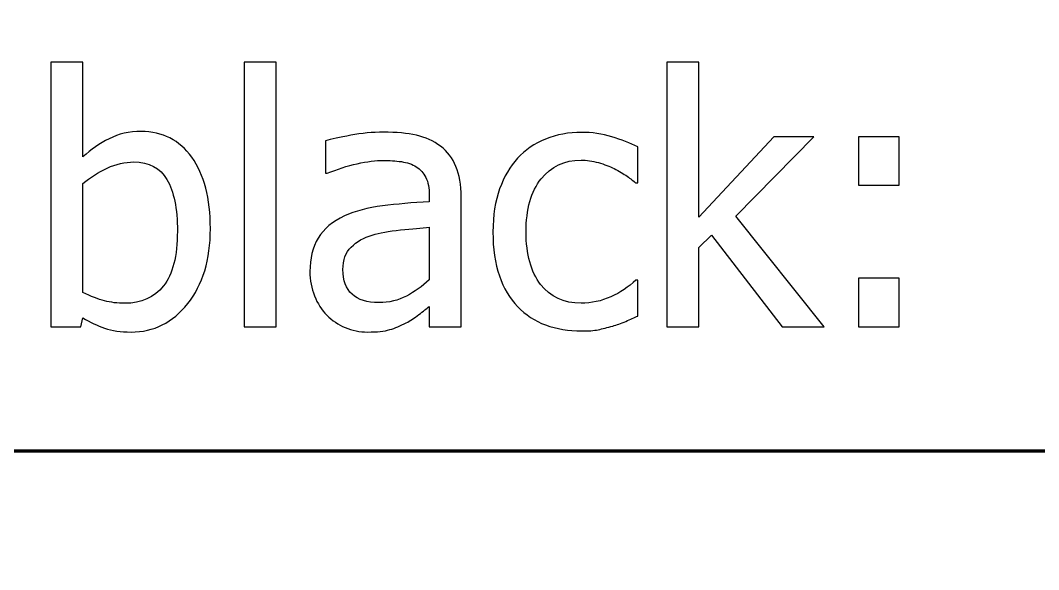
# Model space of a CAD drawing. Header units: centimetres. Extents: x -14.3 to 14.3, y -10 to 9.9.
# Drawn here: x 2.382 to 3.568, y -8.138 to -7.498 of the extents above; entities that cross this region are included whole.
import ezdxf

# ---------------------------------------------------------------- set-up
doc = ezdxf.new("R2010")
doc.units = ezdxf.units.CM
doc.header["$MEASUREMENT"] = 0
doc.layers.add('Layer 1', color=7, linetype='Continuous')

msp = doc.modelspace()

# ---------------------------------------------------------------- linework, layer by layer
at = {"layer": 'Layer 1', "color": 250, "lineweight": 70}
for points in [[(-14.3, -9), (-14.3, -9), (-14.3, 8.9), (-14.3, 8.9), (-14.3, 8.9), (-14.3, 9.45219), (-13.85219, 9.9), (-13.3, 9.9), (-13.3, 9.9), (-13.3, 9.9), (13.3, 9.9), (13.3, 9.9), (13.3, 9.9), (13.85219, 9.9), (14.3, 9.45219), (14.3, 8.9), (14.3, 8.9), (14.3, 8.9), (14.3, -9), (14.3, -9), (14.3, -9), (14.3, -9.55219), (13.85219, -10), (13.3, -10), (13.3, -10), (13.3, -10), (-13.3, -10), (-13.3, -10), (-13.3, -10), (-13.85219, -10), (-14.3, -9.55219), (-14.3, -9)], [(2.3, -10), (2.3, -10), (2.3, -7), (2.3, -7), (2.3, -7), (2.3, -6.44781), (2.74781, -6), (3.3, -6), (3.3, -6), (3.3, -6), (14.3, -6), (14.3, -6), (14.3, -6), (14.3, -6), (14.3, -7), (14.3, -7), (14.3, -7), (14.3, -7), (14.3, -9), (14.3, -9), (14.3, -9), (14.3, -9.55219), (13.85219, -10), (13.3, -10), (13.3, -10), (13.3, -10), (3.3, -10), (3.3, -10), (3.3, -10), (3.3, -10), (2.3, -10), (2.3, -10)]]:
    msp.add_open_spline(points, degree=3, knots=[0, 0, 0, 0, 0.125, 0.125, 0.125, 0.125, 0.25, 0.25, 0.25, 0.25, 0.375, 0.375, 0.375, 0.375, 0.5, 0.5, 0.5, 0.5, 0.625, 0.625, 0.625, 0.625, 0.75, 0.75, 0.75, 0.75, 0.875, 0.875, 0.875, 0.875, 1, 1, 1, 1], dxfattribs=at)
at = {"layer": 'Layer 1', "color": 250}
for points, knots in [([(2.60346, -7.74079), (2.60346, -7.77696), (2.59467, -7.80611), (2.57709, -7.82815), (2.57709, -7.82815), (2.55958, -7.85019), (2.53761, -7.86121), (2.51117, -7.86121), (2.51117, -7.86121), (2.49913, -7.86121), (2.48886, -7.85973), (2.48034, -7.85675), (2.48034, -7.85675), (2.47189, -7.85378), (2.46343, -7.84979), (2.45512, -7.84478), (2.45512, -7.84478), (2.45512, -7.84478), (2.45275, -7.85506), (2.45275, -7.85506), (2.45275, -7.85506), (2.45275, -7.85506), (2.41786, -7.85506), (2.41786, -7.85506), (2.41786, -7.85506), (2.41786, -7.85506), (2.41786, -7.5468), (2.41786, -7.5468), (2.41786, -7.5468), (2.41786, -7.5468), (2.45512, -7.5468), (2.45512, -7.5468), (2.45512, -7.5468), (2.45512, -7.5468), (2.45512, -7.65702), (2.45512, -7.65702), (2.45512, -7.65702), (2.46452, -7.64856), (2.47466, -7.64153), (2.48561, -7.63599), (2.48561, -7.63599), (2.49656, -7.63044), (2.50901, -7.62767), (2.52287, -7.62767), (2.52287, -7.62767), (2.54782, -7.62767), (2.56749, -7.63768), (2.58189, -7.65769), (2.58189, -7.65769), (2.5963, -7.67771), (2.60346, -7.70536), (2.60346, -7.74079)], [0, 0, 0, 0, 0.0769231, 0.0769231, 0.0769231, 0.0769231, 0.1538462, 0.1538462, 0.1538462, 0.1538462, 0.2307692, 0.2307692, 0.2307692, 0.2307692, 0.3076923, 0.3076923, 0.3076923, 0.3076923, 0.3846154, 0.3846154, 0.3846154, 0.3846154, 0.4615385, 0.4615385, 0.4615385, 0.4615385, 0.5384615, 0.5384615, 0.5384615, 0.5384615, 0.6153846, 0.6153846, 0.6153846, 0.6153846, 0.6923077, 0.6923077, 0.6923077, 0.6923077, 0.7692308, 0.7692308, 0.7692308, 0.7692308, 0.8461538, 0.8461538, 0.8461538, 0.8461538, 0.9230769, 0.9230769, 0.9230769, 0.9230769, 1, 1, 1, 1]), ([(2.68014, -7.85506), (2.68014, -7.85506), (2.64288, -7.85506), (2.64288, -7.85506), (2.64288, -7.85506), (2.64288, -7.85506), (2.64288, -7.5468), (2.64288, -7.5468), (2.64288, -7.5468), (2.64288, -7.5468), (2.68014, -7.5468), (2.68014, -7.5468), (2.68014, -7.5468), (2.68014, -7.5468), (2.68014, -7.85506), (2.68014, -7.85506)], [0, 0, 0, 0, 0.25, 0.25, 0.25, 0.25, 0.5, 0.5, 0.5, 0.5, 0.75, 0.75, 0.75, 0.75, 1, 1, 1, 1]), ([(3.31836, -7.85506), (3.31836, -7.85506), (3.26941, -7.85506), (3.26941, -7.85506), (3.26941, -7.85506), (3.26941, -7.85506), (3.18698, -7.7483), (3.18698, -7.7483), (3.18698, -7.7483), (3.18698, -7.7483), (3.17218, -7.76256), (3.17218, -7.76256), (3.17218, -7.76256), (3.17218, -7.76256), (3.17218, -7.85506), (3.17218, -7.85506), (3.17218, -7.85506), (3.17218, -7.85506), (3.13492, -7.85506), (3.13492, -7.85506), (3.13492, -7.85506), (3.13492, -7.85506), (3.13492, -7.5468), (3.13492, -7.5468), (3.13492, -7.5468), (3.13492, -7.5468), (3.17218, -7.5468), (3.17218, -7.5468), (3.17218, -7.5468), (3.17218, -7.5468), (3.17218, -7.72734), (3.17218, -7.72734), (3.17218, -7.72734), (3.17218, -7.72734), (3.25967, -7.63382), (3.25967, -7.63382), (3.25967, -7.63382), (3.25967, -7.63382), (3.30605, -7.63382), (3.30605, -7.63382), (3.30605, -7.63382), (3.30605, -7.63382), (3.21532, -7.72632), (3.21532, -7.72632), (3.21532, -7.72632), (3.21532, -7.72632), (3.31836, -7.85506), (3.31836, -7.85506)], [0, 0, 0, 0, 0.0833333, 0.0833333, 0.0833333, 0.0833333, 0.1666667, 0.1666667, 0.1666667, 0.1666667, 0.25, 0.25, 0.25, 0.25, 0.3333333, 0.3333333, 0.3333333, 0.3333333, 0.4166667, 0.4166667, 0.4166667, 0.4166667, 0.5, 0.5, 0.5, 0.5, 0.5833333, 0.5833333, 0.5833333, 0.5833333, 0.6666667, 0.6666667, 0.6666667, 0.6666667, 0.75, 0.75, 0.75, 0.75, 0.8333333, 0.8333333, 0.8333333, 0.8333333, 0.9166667, 0.9166667, 0.9166667, 0.9166667, 1, 1, 1, 1]), ([(2.85837, -7.83153), (2.85533, -7.83376), (2.85127, -7.83687), (2.8462, -7.84093), (2.8462, -7.84093), (2.84113, -7.84492), (2.83619, -7.84816), (2.83146, -7.85053), (2.83146, -7.85053), (2.82483, -7.85398), (2.81848, -7.85662), (2.81233, -7.85844), (2.81233, -7.85844), (2.80617, -7.86027), (2.79759, -7.86121), (2.7865, -7.86121), (2.7865, -7.86121), (2.77737, -7.86121), (2.76871, -7.85952), (2.76053, -7.85607), (2.76053, -7.85607), (2.75235, -7.85263), (2.74518, -7.84783), (2.73896, -7.8416), (2.73896, -7.8416), (2.73301, -7.83552), (2.72828, -7.82801), (2.7247, -7.81909), (2.7247, -7.81909), (2.72111, -7.81016), (2.71935, -7.80077), (2.71935, -7.79089), (2.71935, -7.79089), (2.71935, -7.77554), (2.7226, -7.7625), (2.72909, -7.75174), (2.72909, -7.75174), (2.73551, -7.74093), (2.74579, -7.73241), (2.75972, -7.72605), (2.75972, -7.72605), (2.77216, -7.72037), (2.78683, -7.71645), (2.80374, -7.71429), (2.80374, -7.71429), (2.82064, -7.71212), (2.83883, -7.7105), (2.85837, -7.70942), (2.85837, -7.70942), (2.85837, -7.70942), (2.85837, -7.70232), (2.85837, -7.70232), (2.85837, -7.70232), (2.85837, -7.6936), (2.85702, -7.68656), (2.85438, -7.68115), (2.85438, -7.68115), (2.85174, -7.67581), (2.84809, -7.67169), (2.84329, -7.66878), (2.84329, -7.66878), (2.83856, -7.66574), (2.83274, -7.66378), (2.82592, -7.66276), (2.82592, -7.66276), (2.81902, -7.66175), (2.81199, -7.66128), (2.80475, -7.66128), (2.80475, -7.66128), (2.79617, -7.66128), (2.78602, -7.66256), (2.77446, -7.66513), (2.77446, -7.66513), (2.76283, -7.6677), (2.7512, -7.67149), (2.73957, -7.67635), (2.73957, -7.67635), (2.73957, -7.67635), (2.73741, -7.67635), (2.73741, -7.67635), (2.73741, -7.67635), (2.73741, -7.67635), (2.73741, -7.63849), (2.73741, -7.63849), (2.73741, -7.63849), (2.7443, -7.63653), (2.75411, -7.63436), (2.76689, -7.632), (2.76689, -7.632), (2.77973, -7.62963), (2.79238, -7.62841), (2.80496, -7.62841), (2.80496, -7.62841), (2.8201, -7.62841), (2.83295, -7.62963), (2.84336, -7.632), (2.84336, -7.632), (2.85377, -7.63436), (2.86317, -7.63862), (2.87149, -7.64484), (2.87149, -7.64484), (2.87953, -7.65093), (2.88555, -7.65877), (2.88947, -7.66844), (2.88947, -7.66844), (2.89346, -7.67804), (2.89542, -7.68981), (2.89542, -7.70367), (2.89542, -7.70367), (2.89542, -7.70367), (2.89542, -7.85506), (2.89542, -7.85506), (2.89542, -7.85506), (2.89542, -7.85506), (2.85837, -7.85506), (2.85837, -7.85506), (2.85837, -7.85506), (2.85837, -7.85506), (2.85837, -7.83153), (2.85837, -7.83153)], [0, 0, 0, 0, 0.0333333, 0.0333333, 0.0333333, 0.0333333, 0.0666667, 0.0666667, 0.0666667, 0.0666667, 0.1, 0.1, 0.1, 0.1, 0.1333333, 0.1333333, 0.1333333, 0.1333333, 0.1666667, 0.1666667, 0.1666667, 0.1666667, 0.2, 0.2, 0.2, 0.2, 0.2333333, 0.2333333, 0.2333333, 0.2333333, 0.2666667, 0.2666667, 0.2666667, 0.2666667, 0.3, 0.3, 0.3, 0.3, 0.3333333, 0.3333333, 0.3333333, 0.3333333, 0.3666667, 0.3666667, 0.3666667, 0.3666667, 0.4, 0.4, 0.4, 0.4, 0.4333333, 0.4333333, 0.4333333, 0.4333333, 0.4666667, 0.4666667, 0.4666667, 0.4666667, 0.5, 0.5, 0.5, 0.5, 0.5333333, 0.5333333, 0.5333333, 0.5333333, 0.5666667, 0.5666667, 0.5666667, 0.5666667, 0.6, 0.6, 0.6, 0.6, 0.6333333, 0.6333333, 0.6333333, 0.6333333, 0.6666667, 0.6666667, 0.6666667, 0.6666667, 0.7, 0.7, 0.7, 0.7, 0.7333333, 0.7333333, 0.7333333, 0.7333333, 0.7666667, 0.7666667, 0.7666667, 0.7666667, 0.8, 0.8, 0.8, 0.8, 0.8333333, 0.8333333, 0.8333333, 0.8333333, 0.8666667, 0.8666667, 0.8666667, 0.8666667, 0.9, 0.9, 0.9, 0.9, 0.9333333, 0.9333333, 0.9333333, 0.9333333, 0.9666667, 0.9666667, 0.9666667, 0.9666667, 1, 1, 1, 1]), ([(3.03566, -7.86), (3.02051, -7.86), (3.00658, -7.85763), (2.99387, -7.85296), (2.99387, -7.85296), (2.98123, -7.8483), (2.97034, -7.8412), (2.96121, -7.83167), (2.96121, -7.83167), (2.95209, -7.82213), (2.94505, -7.81016), (2.93998, -7.79569), (2.93998, -7.79569), (2.93498, -7.78122), (2.93248, -7.76425), (2.93248, -7.74471), (2.93248, -7.74471), (2.93248, -7.72531), (2.93511, -7.70854), (2.94032, -7.69441), (2.94032, -7.69441), (2.94553, -7.68028), (2.95249, -7.66837), (2.96121, -7.65871), (2.96121, -7.65871), (2.96994, -7.6491), (2.98075, -7.64167), (2.9938, -7.63646), (2.9938, -7.63646), (3.00679, -7.63125), (3.02078, -7.62862), (3.03566, -7.62862), (3.03566, -7.62862), (3.04783, -7.62862), (3.05953, -7.63031), (3.07082, -7.63376), (3.07082, -7.63376), (3.08211, -7.6372), (3.09218, -7.64119), (3.10104, -7.64566), (3.10104, -7.64566), (3.10104, -7.64566), (3.10104, -7.68744), (3.10104, -7.68744), (3.10104, -7.68744), (3.10104, -7.68744), (3.09888, -7.68744), (3.09888, -7.68744), (3.09888, -7.68744), (3.09624, -7.68521), (3.09279, -7.68264), (3.08867, -7.67973), (3.08867, -7.67973), (3.08448, -7.67683), (3.07947, -7.67385), (3.07352, -7.67081), (3.07352, -7.67081), (3.06838, -7.66817), (3.0623, -7.66587), (3.05527, -7.66391), (3.05527, -7.66391), (3.0483, -7.66195), (3.04154, -7.66094), (3.03505, -7.66094), (3.03505, -7.66094), (3.01578, -7.66094), (3.0003, -7.66824), (2.9886, -7.68284), (2.9886, -7.68284), (2.9769, -7.69738), (2.97109, -7.718), (2.97109, -7.74471), (2.97109, -7.74471), (2.97109, -7.77081), (2.97677, -7.79123), (2.98806, -7.80577), (2.98806, -7.80577), (2.99935, -7.82037), (3.01497, -7.82768), (3.03505, -7.82768), (3.03505, -7.82768), (3.04722, -7.82768), (3.05878, -7.82517), (3.06974, -7.82017), (3.06974, -7.82017), (3.08069, -7.81517), (3.09043, -7.80868), (3.09888, -7.80077), (3.09888, -7.80077), (3.09888, -7.80077), (3.10104, -7.80077), (3.10104, -7.80077), (3.10104, -7.80077), (3.10104, -7.80077), (3.10104, -7.84255), (3.10104, -7.84255), (3.10104, -7.84255), (3.09732, -7.84431), (3.09272, -7.84634), (3.08718, -7.84877), (3.08718, -7.84877), (3.08164, -7.85127), (3.07663, -7.85303), (3.0721, -7.85425), (3.0721, -7.85425), (3.06581, -7.85607), (3.06013, -7.85749), (3.05506, -7.85851), (3.05506, -7.85851), (3.05006, -7.85952), (3.04357, -7.86), (3.03566, -7.86)], [0, 0, 0, 0, 0.0357143, 0.0357143, 0.0357143, 0.0357143, 0.0714286, 0.0714286, 0.0714286, 0.0714286, 0.1071429, 0.1071429, 0.1071429, 0.1071429, 0.1428571, 0.1428571, 0.1428571, 0.1428571, 0.1785714, 0.1785714, 0.1785714, 0.1785714, 0.2142857, 0.2142857, 0.2142857, 0.2142857, 0.25, 0.25, 0.25, 0.25, 0.2857143, 0.2857143, 0.2857143, 0.2857143, 0.3214286, 0.3214286, 0.3214286, 0.3214286, 0.3571429, 0.3571429, 0.3571429, 0.3571429, 0.3928571, 0.3928571, 0.3928571, 0.3928571, 0.4285714, 0.4285714, 0.4285714, 0.4285714, 0.4642857, 0.4642857, 0.4642857, 0.4642857, 0.5, 0.5, 0.5, 0.5, 0.5357143, 0.5357143, 0.5357143, 0.5357143, 0.5714286, 0.5714286, 0.5714286, 0.5714286, 0.6071429, 0.6071429, 0.6071429, 0.6071429, 0.6428571, 0.6428571, 0.6428571, 0.6428571, 0.6785714, 0.6785714, 0.6785714, 0.6785714, 0.7142857, 0.7142857, 0.7142857, 0.7142857, 0.75, 0.75, 0.75, 0.75, 0.7857143, 0.7857143, 0.7857143, 0.7857143, 0.8214286, 0.8214286, 0.8214286, 0.8214286, 0.8571429, 0.8571429, 0.8571429, 0.8571429, 0.8928571, 0.8928571, 0.8928571, 0.8928571, 0.9285714, 0.9285714, 0.9285714, 0.9285714, 0.9642857, 0.9642857, 0.9642857, 0.9642857, 1, 1, 1, 1]), ([(3.40551, -7.69028), (3.40551, -7.69028), (3.35818, -7.69028), (3.35818, -7.69028), (3.35818, -7.69028), (3.35818, -7.69028), (3.35818, -7.63382), (3.35818, -7.63382), (3.35818, -7.63382), (3.35818, -7.63382), (3.40551, -7.63382), (3.40551, -7.63382), (3.40551, -7.63382), (3.40551, -7.63382), (3.40551, -7.69028), (3.40551, -7.69028)], [0, 0, 0, 0, 0.25, 0.25, 0.25, 0.25, 0.5, 0.5, 0.5, 0.5, 0.75, 0.75, 0.75, 0.75, 1, 1, 1, 1]), ([(2.56506, -7.74377), (2.56506, -7.71733), (2.561, -7.69725), (2.55296, -7.68359), (2.55296, -7.68359), (2.54491, -7.66993), (2.53199, -7.6631), (2.51414, -7.6631), (2.51414, -7.6631), (2.504, -7.6631), (2.49372, -7.66547), (2.48331, -7.67027), (2.48331, -7.67027), (2.47297, -7.675), (2.46357, -7.68102), (2.45512, -7.68825), (2.45512, -7.68825), (2.45512, -7.68825), (2.45512, -7.81503), (2.45512, -7.81503), (2.45512, -7.81503), (2.46452, -7.8197), (2.47283, -7.82294), (2.48007, -7.82484), (2.48007, -7.82484), (2.48737, -7.8268), (2.49535, -7.82774), (2.50407, -7.82774), (2.50407, -7.82774), (2.52307, -7.82774), (2.53801, -7.82098), (2.54883, -7.80753), (2.54883, -7.80753), (2.55965, -7.79407), (2.56506, -7.77277), (2.56506, -7.74377)], [0, 0, 0, 0, 0.1111111, 0.1111111, 0.1111111, 0.1111111, 0.2222222, 0.2222222, 0.2222222, 0.2222222, 0.3333333, 0.3333333, 0.3333333, 0.3333333, 0.4444444, 0.4444444, 0.4444444, 0.4444444, 0.5555556, 0.5555556, 0.5555556, 0.5555556, 0.6666667, 0.6666667, 0.6666667, 0.6666667, 0.7777778, 0.7777778, 0.7777778, 0.7777778, 0.8888889, 0.8888889, 0.8888889, 0.8888889, 1, 1, 1, 1]), ([(2.85837, -7.80056), (2.85837, -7.80056), (2.85837, -7.7391), (2.85837, -7.7391), (2.85837, -7.7391), (2.84951, -7.73991), (2.83836, -7.74099), (2.82483, -7.74235), (2.82483, -7.74235), (2.81124, -7.74377), (2.80036, -7.74573), (2.79204, -7.74823), (2.79204, -7.74823), (2.7821, -7.75127), (2.77392, -7.75594), (2.7675, -7.76222), (2.7675, -7.76222), (2.76101, -7.76845), (2.75776, -7.77724), (2.75776, -7.78846), (2.75776, -7.78846), (2.75776, -7.80117), (2.76134, -7.81077), (2.76844, -7.8172), (2.76844, -7.8172), (2.77561, -7.82369), (2.78602, -7.82693), (2.79975, -7.82693), (2.79975, -7.82693), (2.81151, -7.82693), (2.82213, -7.82436), (2.83166, -7.81929), (2.83166, -7.81929), (2.84113, -7.81422), (2.85005, -7.808), (2.85837, -7.80056)], [0, 0, 0, 0, 0.1111111, 0.1111111, 0.1111111, 0.1111111, 0.2222222, 0.2222222, 0.2222222, 0.2222222, 0.3333333, 0.3333333, 0.3333333, 0.3333333, 0.4444444, 0.4444444, 0.4444444, 0.4444444, 0.5555556, 0.5555556, 0.5555556, 0.5555556, 0.6666667, 0.6666667, 0.6666667, 0.6666667, 0.7777778, 0.7777778, 0.7777778, 0.7777778, 0.8888889, 0.8888889, 0.8888889, 0.8888889, 1, 1, 1, 1]), ([(3.40551, -7.85506), (3.40551, -7.85506), (3.35818, -7.85506), (3.35818, -7.85506), (3.35818, -7.85506), (3.35818, -7.85506), (3.35818, -7.7986), (3.35818, -7.7986), (3.35818, -7.7986), (3.35818, -7.7986), (3.40551, -7.7986), (3.40551, -7.7986), (3.40551, -7.7986), (3.40551, -7.7986), (3.40551, -7.85506), (3.40551, -7.85506)], [0, 0, 0, 0, 0.25, 0.25, 0.25, 0.25, 0.5, 0.5, 0.5, 0.5, 0.75, 0.75, 0.75, 0.75, 1, 1, 1, 1])]:
    msp.add_open_spline(points, degree=3, knots=knots, dxfattribs=at)
at = {"layer": 'Layer 1', "color": 250, "lineweight": 70}
msp.add_open_spline([(12.3, -8), (12.3, -8), (2.3, -8), (2.3, -8)], degree=3, dxfattribs=at)

doc.saveas('drawing.dxf')
